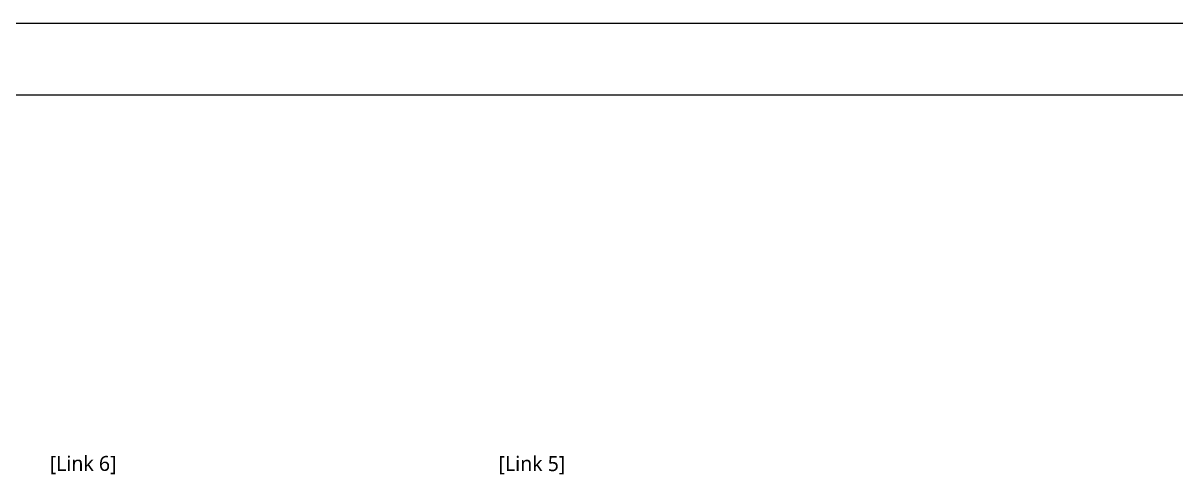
# Model space of a CAD drawing. Header units: millimetres. Extents: x 0 to 4378, y 0 to 2376.
# Drawn here: x 1174 to 2406, y 1888 to 2376 of the extents above; entities that cross this region are included whole.
import ezdxf
from ezdxf.enums import TextEntityAlignment as Align

# ---------------------------------------------------------------- set-up
doc = ezdxf.new("R2010")
doc.units = ezdxf.units.MM
doc.header["$LTSCALE"] = 0.2
doc.layers.add('05_Section Line', color=3, linetype='Continuous')
doc.styles.add('Rainbow-5.0 Style', font='malgunsl.ttf')

# ---------------------------------------------------------------- blocks, each defined once
blk = doc.blocks.new('A$C869fea471123')
blk.add_lwpolyline([(0, 594), (841, 594), (841, 0), (0, 0)], close=True)
at = {"layer": '05_Section Line', "linetype": 'Continuous'}
blk.add_lwpolyline([(820.98, 20.02), (820.98, 574.68), (20.02, 574.68), (20.02, 20.02)], close=True, dxfattribs=at)
at = {"linetype": 'Continuous', "style": 'Rainbow-5.0 Style'}
for tag, p in [('PART_NAME', (743.88, 109.38)), ('DRAWING_NO', (729.87, 91.86)), ('REV', (803.46, 91.86)), ('제도', (768.41, 74.2)), ('DATE_1', (803.46, 74.2)), ('SCALE', (680.81, 69.08)), ('MATERIAL', (722.86, 69.08)), ('검도', (768.41, 60.18)), ('DATE_2', (803.46, 60.18)), ('승인', (768.41, 46.17)), ('DATE_3', (803.46, 46.17)), ('REFERENCE', (722.86, 41.05)), ('PAGE', (768.41, 32.29))]:
    blk.add_attdef(tag, text='', height=5.01, dxfattribs=at).set_placement(p, align=Align.MIDDLE_CENTER)

msp = doc.modelspace()

# ---------------------------------------------------------------- block references
at = {"xscale": 4, "yscale": 4, "zscale": 4}
msp.add_blockref('A$C869fea471123', (0, 0), dxfattribs=at)

# ---------------------------------------------------------------- texts
at = {"color": 7, "char_height": 16, "attachment_point": 7, "style": 'Rainbow-5.0 Style'}
for s, insert in [('[Link 6]', (1202.109, 1893.128)), ('[Link 5]', (1682.079, 1892.966))]:
    msp.add_mtext(s, dxfattribs=dict(at, insert=insert))

doc.saveas('drawing.dxf')
